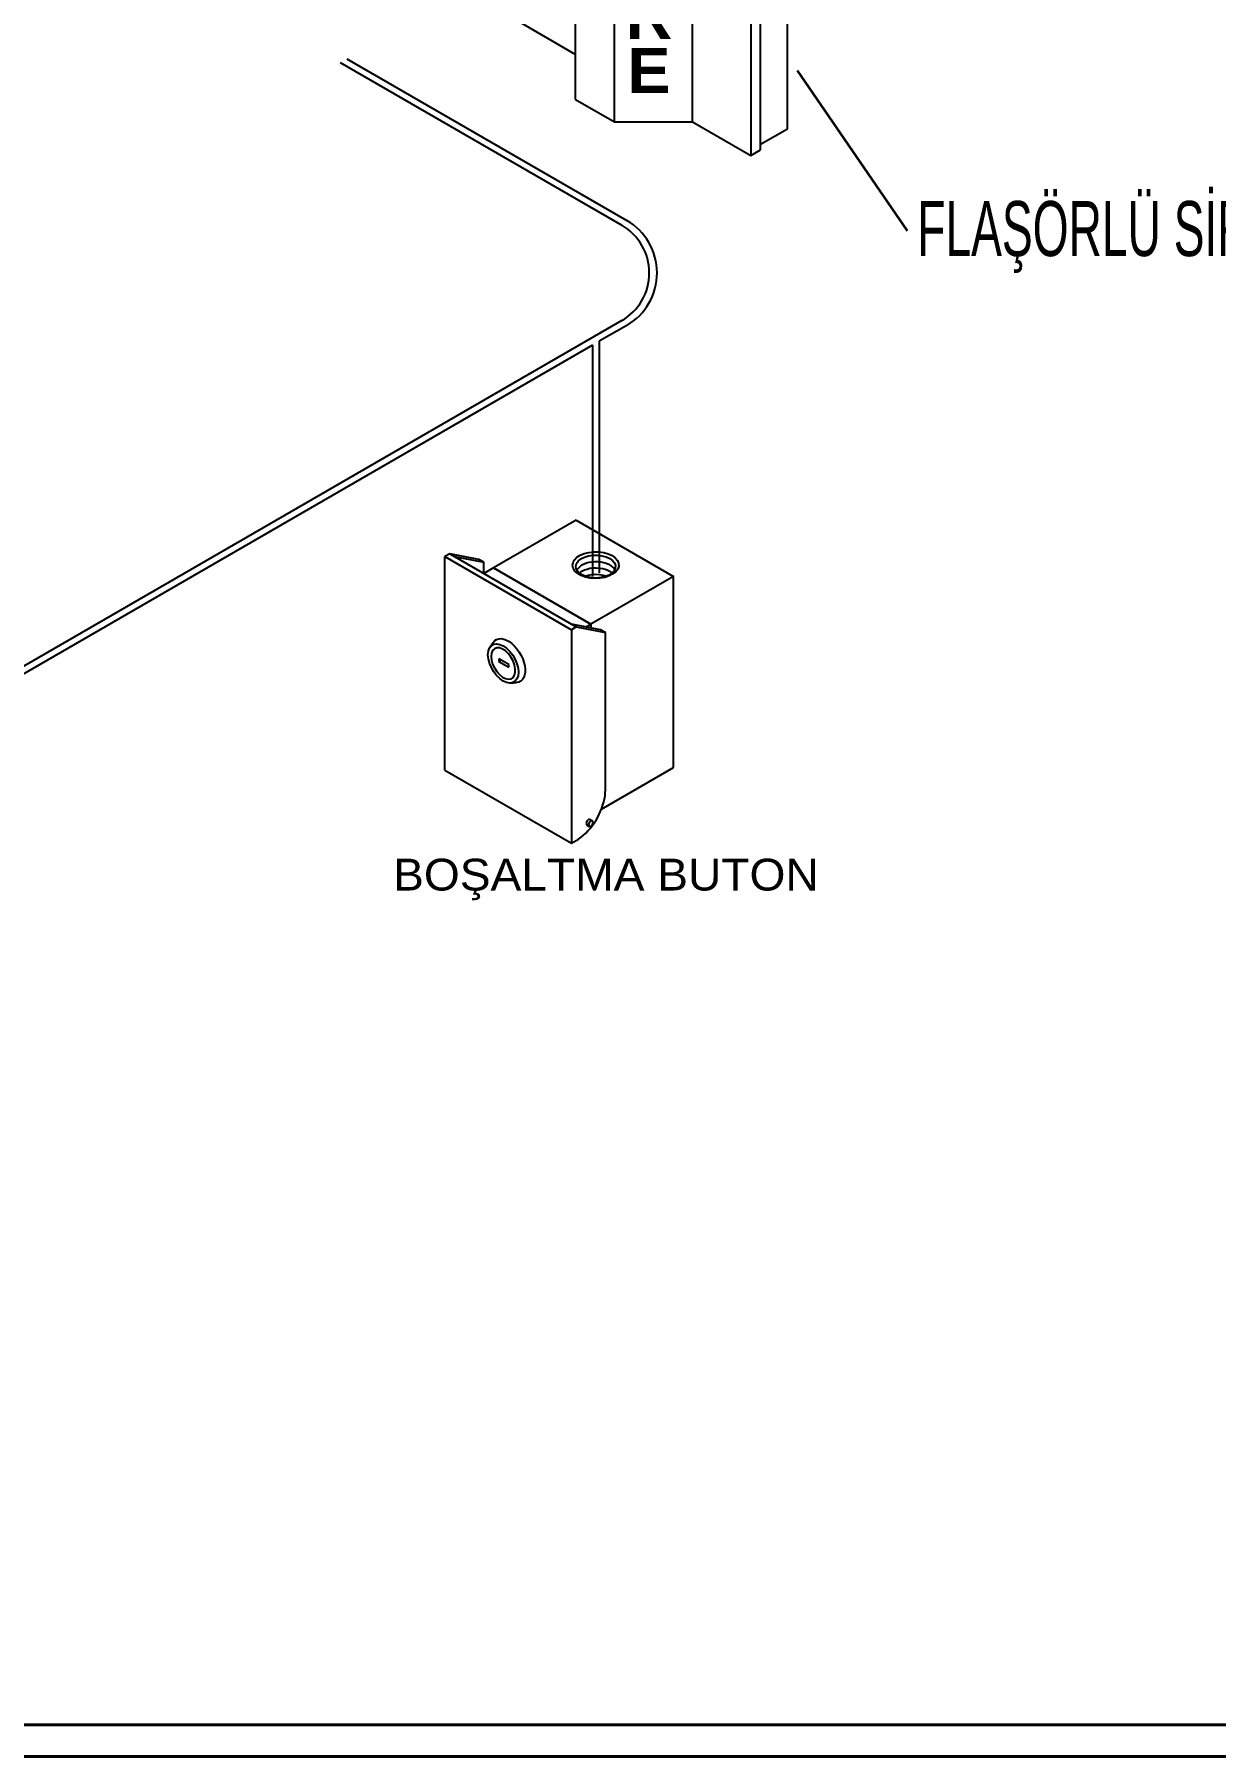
# Model space of a CAD drawing. Header units: centimetres. Extents: x 394264 to 551709, y 50011 to 59011.
# Drawn here: x 526291 to 526720, y 53388 to 54014 of the extents above; entities that cross this region are included whole.
import ezdxf
from ezdxf.enums import TextEntityAlignment as Align

# ---------------------------------------------------------------- set-up
doc = ezdxf.new("R2010")
doc.units = ezdxf.units.CM
for name, color, linetype, lineweight in [('-M-YNGN-ZON3', 6, 'SP', 30), ('0-KRCN-DETAY-YAZI', 71, 'Continuous', 35), ('0-KRCN-DETAY-ÇERÇEVE', 71, 'Continuous', 40), ('0-KRCN-YNG-CIHAZ', 4, 'Continuous', 30)]:
    doc.layers.add(name, color=color, linetype=linetype, lineweight=lineweight)
doc.layers.add('PV-1859', color=7, linetype='Continuous')
doc.layers.add('PV-FA', color=7, linetype='Continuous')
doc.styles.add('CIZGI', font='tahoma.ttf', dxfattribs={"width": 0.8, "oblique": 20})
doc.styles.add('ROMAND', font='arial.ttf', dxfattribs={"height": 0.5})
doc.styles.add('TECHNICBOLD', font='TEB_____.pfb', dxfattribs={"width": 0.88, "height": 0.188})
doc.linetypes.add('SP', pattern='A,2,-0.1,["SP",CIZGI,S=0.14,R=0.2,X=0,Y=-0.07],-0.255', length=2.355)

# ---------------------------------------------------------------- blocks, each defined once
blk = doc.blocks.new('EMERSTN')
at = {"layer": 'PV-1859', "color": 0}
for p, q in [((-1.25, 3, 4.25), (0.417, 3.833, 3.417)), ((0.417, 3.833, 3.417), (-0.292, 2.417, 2.708)), ((1.833, 2.417, 0.583), (0.417, 3.833, 3.417)), ((-1.25, 3, 4.25), (-1.958, 1.583, 3.542)), ((-0.874, 2.638, 3.512), (-0.846, 2.741, 3.587)), ((-0.817, 2.649, 3.466), (-0.798, 2.696, 3.494)), ((-0.777, 2.666, 3.443), (-0.774, 2.674, 3.447)), ((-0.458, 2.208, 2.667), (-0.042, 2.542, 2.583)), ((-0.042, 2.542, 2.583), (-0.125, 2.5, 2.625)), ((1.125, 1.375, 0.25), (-0.042, 2.542, 2.583)), ((-1.958, 1.583, 3.542), (-0.292, 2.417, 2.708)), ((-0.292, 2.417, 2.708), (-1.958, 1.583, 3.542)), ((-0.125, 2.5, 2.625), (-0.542, 2.167, 2.708)), ((-0.542, 2.167, 2.708), (-0.458, 2.208, 2.667)), ((-0.458, 2.208, 2.667), (-0.5, 2.125, 2.625)), ((-0.333, 2.333, 2.667), (-0.292, 2.417, 2.708)), ((-0.292, 2.417, 2.708), (-0.264, 2.389, 2.653)), ((-0.264, 2.389, 2.653), (-0.292, 2.417, 2.708)), ((1.216, 1.183, -0.034), (1.833, 2.417, 0.583)), ((-2.667, 1.042, 3.708), (-0.5, 2.125, 2.625)), ((-2.542, 1.167, 3.708), (-0.542, 2.167, 2.708)), ((-0.5, 2.125, 2.625), (1.083, 0.542, -0.542)), ((-1.958, 1.583, 3.542), (-2.042, 1.417, 3.458)), ((-2.208, 1.458, 3.667), (-2.625, 1.125, 3.75)), ((-2.542, 1.167, 3.708), (-2.125, 1.5, 3.625)), ((-2.125, 1.5, 3.625), (-2.208, 1.458, 3.667)), ((-2.042, 1.417, 3.458), (-2.125, 1.5, 3.625)), ((-2.625, 1.125, 3.75), (-2.667, 1.042, 3.708)), ((-1.083, -0.542, 0.542), (-2.667, 1.042, 3.708)), ((-2.625, 1.125, 3.75), (-2.542, 1.167, 3.708)), ((-1.416, 0.951, 2.366), (-1.409, 1.028, 2.437)), ((-1.047, 1.062, 2.108), (-1.213, 0.978, 2.192)), ((-1.213, 0.978, 2.192), (-1.193, 0.958, 2.152)), ((-1.193, 0.958, 2.152), (-1.027, 1.042, 2.068)), ((-1.173, 0.998, 2.172), (-1.193, 0.958, 2.152)), ((-1.027, 1.042, 2.068), (-1.047, 1.062, 2.108)), ((-0.884, 0.951, 1.834), (-0.813, 1.028, 1.841)), ((1.146, 0.959, -0.187), (1.186, 0.979, -0.207)), ((1.126, 0.877, -0.249), (1.146, 0.875, -0.271)), ((1.146, 0.875, -0.271), (1.186, 0.895, -0.291)), ((-1.083, -0.542, 0.542), (1.083, 0.542, -0.542)), ((1.083, 0.542, -0.542), (1.125, 0.625, -0.5))]:
    blk.add_line(p, q, dxfattribs=at)
at = {"layer": 'PV-1859', "color": 0, "extrusion": (-0.57735, 0.57735, -0.57735)}
for points in [[(-1.888, 4.56), (-1.945, 4.519), (-1.985, 4.472), (-2.007, 4.421), (-2.01, 4.369), (-1.992, 4.317), (-1.957, 4.269), (-1.904, 4.227), (-1.836, 4.192), (-1.757, 4.166), (-1.67, 4.151), (-1.58, 4.146), (-1.49, 4.153), (-1.404, 4.171), (-1.328, 4.2), (-1.264, 4.237), (-1.215, 4.281), (-1.183, 4.33), (-1.171, 4.382), (-1.179, 4.434), (-1.205, 4.484), (-1.25, 4.53), (-1.311, 4.569), (-1.384, 4.6), (-1.468, 4.62), (-1.557, 4.63), (-1.648, 4.629), (-1.736, 4.616), (-1.817, 4.593), (-1.888, 4.56)], [(-1.845, 4.508), (-1.897, 4.471), (-1.932, 4.427), (-1.949, 4.38), (-1.946, 4.332), (-1.925, 4.285), (-1.885, 4.243), (-1.83, 4.207), (-1.761, 4.179), (-1.684, 4.161), (-1.601, 4.154), (-1.518, 4.159), (-1.439, 4.174), (-1.368, 4.199), (-1.309, 4.233), (-1.266, 4.274), (-1.239, 4.32), (-1.232, 4.368), (-1.244, 4.415), (-1.275, 4.46), (-1.323, 4.5), (-1.385, 4.532), (-1.458, 4.554), (-1.539, 4.567), (-1.622, 4.568), (-1.704, 4.558), (-1.78, 4.538), (-1.845, 4.508)], [(-1.34, 4.394), (-1.38, 4.414), (-1.425, 4.43), (-1.474, 4.442), (-1.525, 4.45), (-1.578, 4.454), (-1.632, 4.452), (-1.684, 4.447), (-1.734, 4.436), (-1.781, 4.422), (-1.824, 4.404), (-1.861, 4.382), (-1.893, 4.357), (-1.918, 4.33), (-1.935, 4.301)], [(-1.342, 4.279), (-1.386, 4.3), (-1.434, 4.317), (-1.487, 4.33), (-1.543, 4.337), (-1.6, 4.339), (-1.657, 4.335), (-1.712, 4.326), (-1.763, 4.313), (-1.811, 4.294), (-1.852, 4.272), (-1.887, 4.246)], [(-1.395, 4.189), (-1.456, 4.208), (-1.522, 4.219), (-1.591, 4.223), (-1.659, 4.22), (-1.725, 4.208), (-1.786, 4.189)], [(0.27, 2.985), (0.242, 3.017), (0.208, 3.039), (0.169, 3.051), (0.125, 3.053), (0.078, 3.045), (0.03, 3.027), (-0.02, 2.999), (-0.069, 2.962), (-0.116, 2.918), (-0.161, 2.867), (-0.201, 2.81), (-0.236, 2.749), (-0.265, 2.686), (-0.287, 2.622), (-0.302, 2.559), (-0.309, 2.498), (-0.308, 2.441), (-0.3, 2.39), (-0.283, 2.346), (-0.26, 2.309), (-0.229, 2.281), (-0.193, 2.263), (-0.152, 2.254)], [(0.365, 2.762), (0.358, 2.829), (0.337, 2.885), (0.304, 2.926), (0.261, 2.951), (0.208, 2.959), (0.15, 2.949), (0.088, 2.922), (0.027, 2.878), (-0.031, 2.821), (-0.084, 2.753), (-0.128, 2.677), (-0.16, 2.597), (-0.181, 2.518), (-0.188, 2.443), (-0.181, 2.376), (-0.16, 2.321), (-0.128, 2.279), (-0.084, 2.254), (-0.031, 2.246), (0.027, 2.256), (0.088, 2.284), (0.15, 2.327), (0.208, 2.384), (0.261, 2.453), (0.304, 2.528), (0.337, 2.608), (0.358, 2.687), (0.365, 2.762)]]:
    blk.add_lwpolyline(points, dxfattribs=at)
at = {"layer": 'PV-1859', "color": 0, "extrusion": (0.57735, -0.57735, 0.57735)}
for points in [[(1.237, -0.612), (1.281, -0.585), (1.325, -0.554), (1.368, -0.518), (1.41, -0.48), (1.45, -0.438), (1.49, -0.393), (1.527, -0.345), (1.563, -0.295), (1.597, -0.243), (1.628, -0.189), (1.656, -0.135), (1.681, -0.079), (1.704, -0.022), (1.723, 0.034), (1.739, 0.091), (1.752, 0.146), (1.761, 0.201), (1.766, 0.255), (1.768, 0.306)], [(-0.309, 2.73), (-0.302, 2.663), (-0.282, 2.591), (-0.249, 2.521), (-0.207, 2.456), (-0.157, 2.4), (-0.102, 2.356), (-0.047, 2.328), (0.006, 2.318), (0.052, 2.325), (0.09, 2.35), (0.117, 2.39), (0.13, 2.444), (0.13, 2.508), (0.117, 2.578), (0.09, 2.649), (0.052, 2.718), (0.006, 2.779), (-0.047, 2.829), (-0.102, 2.865), (-0.157, 2.884), (-0.207, 2.886), (-0.249, 2.87), (-0.282, 2.837), (-0.302, 2.789), (-0.309, 2.73)], [(1.489, -0.229), (1.459, -0.231), (1.429, -0.263), (1.416, -0.305)], [(1.544, -0.28), (1.531, -0.253), (1.501, -0.256), (1.471, -0.288), (1.459, -0.329), (1.471, -0.357), (1.501, -0.354), (1.531, -0.322), (1.544, -0.28)]]:
    blk.add_lwpolyline(points, dxfattribs=at)
blk = doc.blocks.new('SOUNDER')
at = {"layer": 'PV-FA', "color": 0}
for p, q in [((-2.771, 0.333, 3.104), (1.146, 2.292, 1.146)), ((1.146, 2.292, 1.146), (0.917, 1.833, 0.917)), ((3.104, 0.333, -2.771), (1.146, 2.292, 1.146)), ((-3.167, -0.333, 2.833), (0.833, 1.667, 0.833)), ((-3.083, -0.167, 2.917), (0.917, 1.833, 0.917)), ((0.917, 1.833, 0.917), (0.833, 1.667, 0.833)), ((0.833, 1.667, 0.833), (2.833, -0.333, -3.167)), ((2.917, -0.167, -3.083), (0.917, 1.833, 0.917)), ((-0.167, 1.167, 1.333), (-2.167, 0.167, 2.333)), ((-1.167, 0.167, 1.333), (-0.167, 1.167, 1.333)), ((1.833, -0.833, -2.667), (-0.167, 1.167, 1.333)), ((-2.771, 0.333, 3.104), (-3, -0.125, 2.875)), ((2.875, -0.125, -3), (3.104, 0.333, -2.771)), ((-2.167, 0.167, 2.333), (-1.833, -0.167, 1.667)), ((-1.833, -0.167, 1.667), (-1.167, 0.167, 1.333)), ((0.833, -1.833, -2.667), (-1.167, 0.167, 1.333)), ((-3.083, -0.167, 2.917), (-3.167, -0.333, 2.833)), ((0.167, -2.167, -2.333), (-1.833, -0.167, 1.667)), ((2.833, -0.333, -3.167), (2.917, -0.167, -3.083)), ((-1.167, -2.333, -1.167), (-3.167, -0.333, 2.833)), ((1.833, -0.833, -2.667), (2.833, -0.333, -3.167)), ((0.833, -1.833, -2.667), (1.833, -0.833, -2.667)), ((-1.167, -2.333, -1.167), (-0.167, -1.833, -1.667)), ((0.167, -2.167, -2.333), (0.833, -1.833, -2.667))]:
    blk.add_line(p, q, dxfattribs=at)
at = {"layer": 'PV-FA', "extrusion": (0.707107, -0.707107, 0), "style": 'TECHNICBOLD', "width": 0.88}
for s, p in [('R', (-0.082, -0.65, 1.429)), ('E', (-0.082, -1.85, 1.429)), ('F', (-0.082, 1.75, 1.429)), ('I', (-0.082, 0.55, 1.429))]:
    blk.add_text(s, height=1, dxfattribs=at).set_placement(p, align=Align.MIDDLE)
blk = doc.blocks.new('A$C66BCA59E')
at = {"layer": '0-KRCN-DETAY-YAZI'}
blk.add_line((1896.09, -832.62, 2660.53), (1936.13, -890.81, 2660.53), dxfattribs=at)
at = {"layer": '0-KRCN-YNG-CIHAZ', "color": 31, "linetype": 'Continuous', "lineweight": -3}
for p, q in [((1730.09, -829.75, 2660.53), (1832.41, -888.83, 2660.53)), ((1732.49, -828.37, 2660.53), (1834.21, -887.1, 2660.53)), ((1832.41, -923.47, 2660.53), (1559.39, -1081.1, 2660.53)), ((1834.21, -925.21, 2660.53), (1824.23, -930.97, 2660.53)), ((1824.23, -930.97, 2660.53), (1824.23, -1015.03, 2660.53)), ((1821.83, -932.35, 2660.53), (1561.95, -1082.4, 2660.53)), ((1821.83, -932.35, 2660.53), (1821.83, -1016.33, 2660.53))]:
    blk.add_line(p, q, dxfattribs=at)
for centre, radius in [((1823.21, -906.15, 2660.53), 22), ((1822.41, -906.15, 2660.53), 20)]:
    blk.add_arc(centre, radius, 300, 60, dxfattribs=at)
at = {"layer": '0-KRCN-YNG-CIHAZ', "color": 31, "linetype": 'Continuous', "lineweight": -3, "extrusion": (0, 0.816497, 0.57735), "xscale": 20.00000000003879, "yscale": 20.00000000003879, "zscale": 20.00000000003879, "rotation": 135.0000000003407}
for name, p in [('SOUNDER', (-1843.94, 2270.66, 643.01)), ('EMERSTN', (-1791.11, 2277.03, 262.86))]:
    blk.add_blockref(name, p, dxfattribs=at)
at = {"layer": '0-KRCN-DETAY-YAZI', "style": 'ROMAND', "width": 0.6}
blk.add_text('FLAŞÖRLÜ SİREN', height=20, dxfattribs=at).set_placement((1939.74, -900.03))
at = {"layer": '0-KRCN-DETAY-YAZI', "extrusion": (-9.9992e-17, -0.816497, 0.57735), "style": 'ROMAND', "width": 0.6}
blk.add_text('BOŞALTMA BUTON', height=20, dxfattribs=at).set_placement((1826.65, 677.72, 1858.7), align=Align.MIDDLE)

msp = doc.modelspace()

# ---------------------------------------------------------------- linework, layer by layer
at = {"layer": '0-KRCN-DETAY-ÇERÇEVE'}
msp.add_line((524690.01, 53399.83, -2010.95), (527529.31, 53399.83, -2010.95), dxfattribs=at)
at = {"layer": '0-KRCN-DETAY-ÇERÇEVE', "elevation": -2010.95}
for points in [[(527547.4, 54833.28), (524671.91, 54833.28), (524671.91, 53388.35), (527547.4, 53388.35)], [(524690.01, 53399.83), (524690.01, 54815.18), (527529.31, 54815.18), (527529.31, 53399.83)], [(524690.01, 53399.83), (527529.31, 53399.83)]]:
    msp.add_lwpolyline(points, close=True, dxfattribs=at)

# ---------------------------------------------------------------- block references
at = {"layer": '-M-YNGN-ZON3'}
msp.add_blockref('A$C66BCA59E', (524671.91, 54833.28, -2010.95), dxfattribs=at)

doc.saveas('drawing.dxf')
